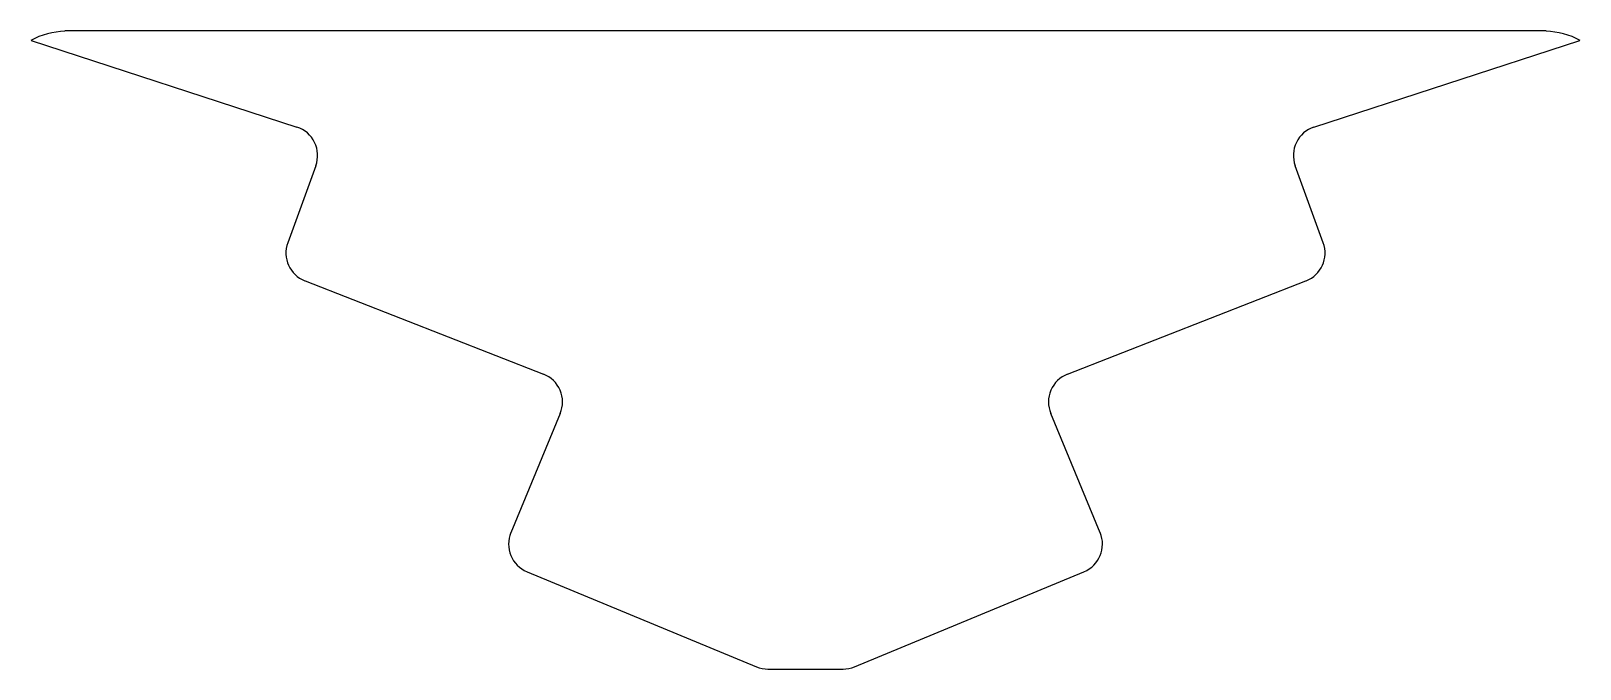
# Model space of a CAD drawing. Header units: millimetres. Extents: x 100 to 204, y -81 to -38.
import ezdxf

# ---------------------------------------------------------------- set-up
doc = ezdxf.new("R2010")
doc.units = ezdxf.units.MM

msp = doc.modelspace()

# ---------------------------------------------------------------- linework, layer by layer
at = {"linetype": 'CONTINUOUS'}
for p, q in [((201.37, -37.87), (102.37, -37.87)), ((102.37, -37.87), (102.37, -37.89)), ((201.37, -37.89), (201.37, -37.87)), ((100.1, -38.51), (117.88, -44.3)), ((185.86, -44.3), (203.64, -38.51)), ((119.14, -46.89), (117.27, -52.04)), ((186.48, -52.04), (184.6, -46.89)), ((118.42, -54.58), (134.36, -60.82)), ((169.38, -60.82), (185.32, -54.58)), ((135.48, -63.45), (132.18, -71.42)), ((171.56, -71.42), (168.26, -63.45)), ((133.26, -74.03), (148.6, -80.38)), ((155.14, -80.38), (170.48, -74.03)), ((149.36, -80.54), (154.38, -80.54))]:
    msp.add_line(p, q, dxfattribs=at)
for centre, radius, start, end in [((102.5, -42.89), 5, 91.5308, 118.7568), ((201.24, -42.89), 5, 61.2432, 88.4692), ((117.26, -46.2), 2, 340, 71.9415), ((186.48, -46.2), 2, 108.0585, 200), ((119.14, -52.72), 2, 160, 248.6316), ((184.6, -52.72), 2, 291.3684, 20), ((133.63, -62.68), 2, 337.5, 68.6316), ((170.11, -62.68), 2, 111.3684, 202.5), ((134.02, -72.18), 2, 157.5, 247.5), ((169.72, -72.18), 2, 292.5, 22.5), ((149.36, -78.54), 2, 247.5, 270), ((154.38, -78.54), 2, 270, 292.5)]:
    msp.add_arc(centre, radius, start, end, dxfattribs=at)

doc.saveas('drawing.dxf')
